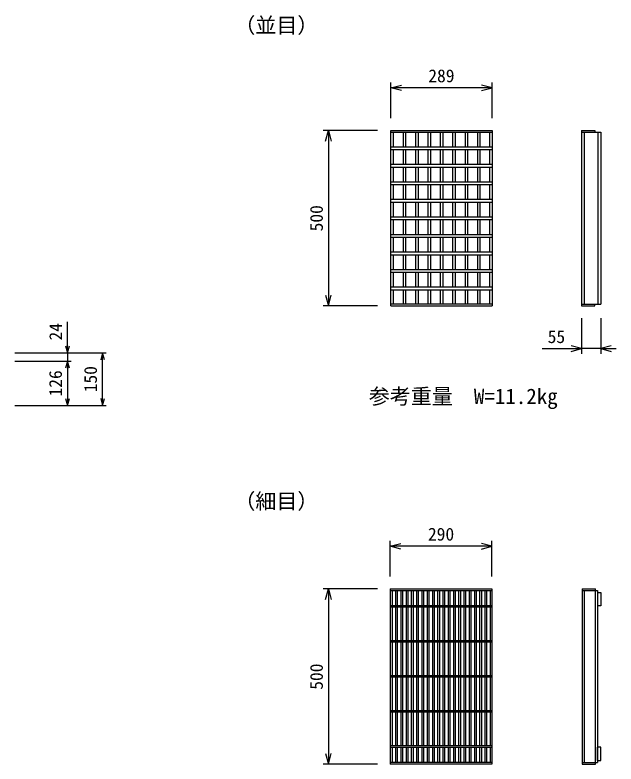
# Model space of a CAD drawing. Units: millimetres, scale not verified. Extents: x -12600 to 12600, y -8910 to 8910.
# Drawn here: x 9244 to 10960, y 2024 to 4163 of the extents above; entities that cross this region are included whole.
import ezdxf
from ezdxf.enums import TextEntityAlignment as Align

# ---------------------------------------------------------------- set-up
doc = ezdxf.new("R2010")
doc.units = ezdxf.units.MM
doc.header["$LTSCALE"] = 30
for name, color, linetype, lineweight in [('0-0_DIM', 7, 'Continuous', 25), ('0-2_HATCH', 6, 'Continuous', 25), ('0-7_TXT', 7, 'Continuous', 25)]:
    doc.layers.add(name, color=color, linetype=linetype, lineweight=lineweight)
doc.styles.add('ＭＳ ゴシック', font='')
doc.styles.get('ＭＳ ゴシック').set_extended_font_data('MS Gothic')

msp = doc.modelspace()

# ---------------------------------------------------------------- linework, layer by layer
at = {"layer": '0-0_DIM'}
for p, q in [((10317.06, 3868.25), (10317.06, 3969.84)), ((10606.06, 3868.25), (10606.06, 3969.84)), ((10606.06, 3954.84), (10317.06, 3954.84)), ((10279.06, 3832.53), (10124.06, 3832.53)), ((10139.06, 3832.53), (10139.06, 3332.53)), ((10279.06, 3332.53), (10124.06, 3332.53)), ((10861.46, 3296.81), (10861.46, 3195.22)), ((10916.46, 3296.81), (10916.46, 3195.22)), ((9394.12, 3198.19), (9394.12, 3287.16)), ((10748.85, 3210.22), (10861.46, 3210.22)), ((10916.46, 3210.22), (10861.46, 3210.22)), ((10916.46, 3210.22), (10959.93, 3210.22)), ((9244.12, 3198.19), (9504.12, 3198.19)), ((9394.12, 3198.19), (9394.12, 3174.19)), ((9494.12, 3048.19), (9494.12, 3198.19)), ((9244.12, 3174.19), (9404.12, 3174.19)), ((9394.12, 3174.19), (9394.12, 3048.19)), ((9244.12, 3048.19), (9504.12, 3048.19)), ((10315.56, 2559.71), (10315.56, 2661.3)), ((10605.56, 2559.71), (10605.56, 2661.3)), ((10605.56, 2646.3), (10315.56, 2646.3)), ((10279.06, 2524.49), (10124.06, 2524.49)), ((10139.06, 2524.49), (10139.06, 2024.49)), ((10279.06, 2024.49), (10124.06, 2024.49))]:
    msp.add_line(p, q, dxfattribs=at)
for points in [[(10347.06, 3946.8), (10317.06, 3954.84), (10347.06, 3962.88)], [(10576.06, 3946.8), (10606.06, 3954.84), (10576.06, 3962.88)], [(10131.02, 3802.53), (10139.06, 3832.53), (10147.1, 3802.53)], [(10131.02, 3362.53), (10139.06, 3332.53), (10147.1, 3362.53)], [(9388.77, 3218.19), (9394.12, 3198.19), (9399.48, 3218.19)], [(10831.46, 3202.18), (10861.46, 3210.22), (10831.46, 3218.26)], [(10946.46, 3218.26), (10916.46, 3210.22), (10946.46, 3202.18)], [(9499.48, 3178.19), (9494.12, 3198.19), (9488.77, 3178.19)], [(9399.48, 3154.19), (9394.12, 3174.19), (9388.77, 3154.19)], [(9388.77, 3068.19), (9394.12, 3048.19), (9399.48, 3068.19)], [(9488.77, 3068.19), (9494.12, 3048.19), (9499.48, 3068.19)], [(10345.56, 2638.26), (10315.56, 2646.3), (10345.56, 2654.34)], [(10575.56, 2638.26), (10605.56, 2646.3), (10575.56, 2654.34)], [(10131.02, 2494.49), (10139.06, 2524.49), (10147.1, 2494.49)], [(10131.02, 2054.49), (10139.06, 2024.49), (10147.1, 2054.49)]]:
    msp.add_lwpolyline(points, dxfattribs=at)
at = {"layer": '0-2_HATCH'}
for p, q in [((10317.06, 3832.53), (10606.06, 3832.53)), ((10317.06, 3332.53), (10317.06, 3832.53)), ((10317.06, 3828.03), (10606.06, 3828.03)), ((10324.06, 3828.03), (10324.06, 3786.53)), ((10352.36, 3828.03), (10352.36, 3786.53)), ((10359.36, 3828.03), (10359.36, 3786.53)), ((10387.66, 3828.03), (10387.66, 3786.53)), ((10394.66, 3828.03), (10394.66, 3786.53)), ((10422.96, 3828.03), (10422.96, 3786.53)), ((10429.96, 3828.03), (10429.96, 3786.53)), ((10458.26, 3828.03), (10458.26, 3786.53)), ((10465.26, 3828.03), (10465.26, 3786.53)), ((10493.56, 3828.03), (10493.56, 3786.53)), ((10500.56, 3828.03), (10500.56, 3786.53)), ((10528.86, 3828.03), (10528.86, 3786.53)), ((10535.86, 3828.03), (10535.86, 3786.53)), ((10564.16, 3828.03), (10564.16, 3786.53)), ((10571.16, 3828.03), (10571.16, 3786.53)), ((10599.06, 3828.03), (10599.06, 3786.53)), ((10606.06, 3832.53), (10606.06, 3332.53)), ((10861.46, 3832.53), (10861.46, 3332.53)), ((10861.46, 3832.53), (10899.46, 3832.53)), ((10861.46, 3828.03), (10916.46, 3828.03)), ((10869.46, 3828.03), (10869.46, 3337.03)), ((10899.46, 3832.53), (10899.46, 3828.03)), ((10908.46, 3828.03), (10908.46, 3337.03)), ((10916.46, 3828.03), (10916.46, 3337.03)), ((10317.06, 3786.53), (10606.06, 3786.53)), ((10317.06, 3778.53), (10606.06, 3778.53)), ((10324.06, 3778.53), (10324.06, 3736.53)), ((10352.36, 3778.53), (10352.36, 3736.53)), ((10359.36, 3778.53), (10359.36, 3736.53)), ((10387.66, 3778.53), (10387.66, 3736.53)), ((10394.66, 3778.53), (10394.66, 3736.53)), ((10422.96, 3778.53), (10422.96, 3736.53)), ((10429.96, 3778.53), (10429.96, 3736.53)), ((10458.26, 3778.53), (10458.26, 3736.53)), ((10465.26, 3778.53), (10465.26, 3736.53)), ((10493.56, 3778.53), (10493.56, 3736.53)), ((10500.56, 3778.53), (10500.56, 3736.53)), ((10528.86, 3778.53), (10528.86, 3736.53)), ((10535.86, 3778.53), (10535.86, 3736.53)), ((10564.16, 3778.53), (10564.16, 3736.53)), ((10571.16, 3778.53), (10571.16, 3736.53)), ((10599.06, 3778.53), (10599.06, 3736.53)), ((10317.06, 3736.53), (10606.06, 3736.53)), ((10317.06, 3728.53), (10606.06, 3728.53)), ((10324.06, 3728.53), (10324.06, 3686.53)), ((10352.36, 3728.53), (10352.36, 3686.53)), ((10359.36, 3728.53), (10359.36, 3686.53)), ((10387.66, 3728.53), (10387.66, 3686.53)), ((10394.66, 3728.53), (10394.66, 3686.53)), ((10422.96, 3728.53), (10422.96, 3686.53)), ((10429.96, 3728.53), (10429.96, 3686.53)), ((10458.26, 3728.53), (10458.26, 3686.53)), ((10465.26, 3728.53), (10465.26, 3686.53)), ((10493.56, 3728.53), (10493.56, 3686.53)), ((10500.56, 3728.53), (10500.56, 3686.53)), ((10528.86, 3728.53), (10528.86, 3686.53)), ((10535.86, 3728.53), (10535.86, 3686.53)), ((10564.16, 3728.53), (10564.16, 3686.53)), ((10571.16, 3728.53), (10571.16, 3686.53)), ((10599.06, 3728.53), (10599.06, 3686.53)), ((10317.06, 3686.53), (10606.06, 3686.53)), ((10317.06, 3678.53), (10606.06, 3678.53)), ((10324.06, 3678.53), (10324.06, 3636.53)), ((10352.36, 3678.53), (10352.36, 3636.53)), ((10359.36, 3678.53), (10359.36, 3636.53)), ((10387.66, 3678.53), (10387.66, 3636.53)), ((10394.66, 3678.53), (10394.66, 3636.53)), ((10422.96, 3678.53), (10422.96, 3636.53)), ((10429.96, 3678.53), (10429.96, 3636.53)), ((10458.26, 3678.53), (10458.26, 3636.53)), ((10465.26, 3678.53), (10465.26, 3636.53)), ((10493.56, 3678.53), (10493.56, 3636.53)), ((10500.56, 3678.53), (10500.56, 3636.53)), ((10528.86, 3678.53), (10528.86, 3636.53)), ((10535.86, 3678.53), (10535.86, 3636.53)), ((10564.16, 3678.53), (10564.16, 3636.53)), ((10571.16, 3678.53), (10571.16, 3636.53)), ((10599.06, 3678.53), (10599.06, 3636.53)), ((10317.06, 3636.53), (10606.06, 3636.53)), ((10317.06, 3628.53), (10606.06, 3628.53)), ((10324.06, 3628.53), (10324.06, 3586.53)), ((10352.36, 3628.53), (10352.36, 3586.53)), ((10359.36, 3628.53), (10359.36, 3586.53)), ((10387.66, 3628.53), (10387.66, 3586.53)), ((10394.66, 3628.53), (10394.66, 3586.53)), ((10422.96, 3628.53), (10422.96, 3586.53)), ((10429.96, 3628.53), (10429.96, 3586.53)), ((10458.26, 3628.53), (10458.26, 3586.53)), ((10465.26, 3628.53), (10465.26, 3586.53)), ((10493.56, 3628.53), (10493.56, 3586.53)), ((10500.56, 3628.53), (10500.56, 3586.53)), ((10528.86, 3628.53), (10528.86, 3586.53)), ((10535.86, 3628.53), (10535.86, 3586.53)), ((10564.16, 3628.53), (10564.16, 3586.53)), ((10571.16, 3628.53), (10571.16, 3586.53)), ((10599.06, 3628.53), (10599.06, 3586.53)), ((10317.06, 3586.53), (10606.06, 3586.53)), ((10317.06, 3578.53), (10606.06, 3578.53)), ((10324.06, 3578.53), (10324.06, 3536.53)), ((10352.36, 3578.53), (10352.36, 3536.53)), ((10359.36, 3578.53), (10359.36, 3536.53)), ((10387.66, 3578.53), (10387.66, 3536.53)), ((10394.66, 3578.53), (10394.66, 3536.53)), ((10422.96, 3578.53), (10422.96, 3536.53)), ((10429.96, 3578.53), (10429.96, 3536.53)), ((10458.26, 3578.53), (10458.26, 3536.53)), ((10465.26, 3578.53), (10465.26, 3536.53)), ((10493.56, 3578.53), (10493.56, 3536.53)), ((10500.56, 3578.53), (10500.56, 3536.53)), ((10528.86, 3578.53), (10528.86, 3536.53)), ((10535.86, 3578.53), (10535.86, 3536.53)), ((10564.16, 3578.53), (10564.16, 3536.53)), ((10571.16, 3578.53), (10571.16, 3536.53)), ((10599.06, 3578.53), (10599.06, 3536.53)), ((10317.06, 3536.53), (10606.06, 3536.53)), ((10317.06, 3528.53), (10606.06, 3528.53)), ((10324.06, 3528.53), (10324.06, 3486.53)), ((10352.36, 3528.53), (10352.36, 3486.53)), ((10359.36, 3528.53), (10359.36, 3486.53)), ((10387.66, 3528.53), (10387.66, 3486.53)), ((10394.66, 3528.53), (10394.66, 3486.53)), ((10422.96, 3528.53), (10422.96, 3486.53)), ((10429.96, 3528.53), (10429.96, 3486.53)), ((10458.26, 3528.53), (10458.26, 3486.53)), ((10465.26, 3528.53), (10465.26, 3486.53)), ((10493.56, 3528.53), (10493.56, 3486.53)), ((10500.56, 3528.53), (10500.56, 3486.53)), ((10528.86, 3528.53), (10528.86, 3486.53)), ((10535.86, 3528.53), (10535.86, 3486.53)), ((10564.16, 3528.53), (10564.16, 3486.53)), ((10571.16, 3528.53), (10571.16, 3486.53)), ((10599.06, 3528.53), (10599.06, 3486.53)), ((10317.06, 3486.53), (10606.06, 3486.53)), ((10317.06, 3478.53), (10606.06, 3478.53)), ((10324.06, 3478.53), (10324.06, 3436.53)), ((10352.36, 3478.53), (10352.36, 3436.53)), ((10359.36, 3478.53), (10359.36, 3436.53)), ((10387.66, 3478.53), (10387.66, 3436.53)), ((10394.66, 3478.53), (10394.66, 3436.53)), ((10422.96, 3478.53), (10422.96, 3436.53)), ((10429.96, 3478.53), (10429.96, 3436.53)), ((10458.26, 3478.53), (10458.26, 3436.53)), ((10465.26, 3478.53), (10465.26, 3436.53)), ((10493.56, 3478.53), (10493.56, 3436.53)), ((10500.56, 3478.53), (10500.56, 3436.53)), ((10528.86, 3478.53), (10528.86, 3436.53)), ((10535.86, 3478.53), (10535.86, 3436.53)), ((10564.16, 3478.53), (10564.16, 3436.53)), ((10571.16, 3478.53), (10571.16, 3436.53)), ((10599.06, 3478.53), (10599.06, 3436.53)), ((10317.06, 3436.53), (10606.06, 3436.53)), ((10317.06, 3428.53), (10606.06, 3428.53)), ((10324.06, 3428.53), (10324.06, 3386.53)), ((10352.36, 3428.53), (10352.36, 3386.53)), ((10359.36, 3428.53), (10359.36, 3386.53)), ((10387.66, 3428.53), (10387.66, 3386.53)), ((10394.66, 3428.53), (10394.66, 3386.53)), ((10422.96, 3428.53), (10422.96, 3386.53)), ((10429.96, 3428.53), (10429.96, 3386.53)), ((10458.26, 3428.53), (10458.26, 3386.53)), ((10465.26, 3428.53), (10465.26, 3386.53)), ((10493.56, 3428.53), (10493.56, 3386.53)), ((10500.56, 3428.53), (10500.56, 3386.53)), ((10528.86, 3428.53), (10528.86, 3386.53)), ((10535.86, 3428.53), (10535.86, 3386.53)), ((10564.16, 3428.53), (10564.16, 3386.53)), ((10571.16, 3428.53), (10571.16, 3386.53)), ((10599.06, 3428.53), (10599.06, 3386.53)), ((10317.06, 3386.53), (10606.06, 3386.53)), ((10317.06, 3378.53), (10606.06, 3378.53)), ((10324.06, 3378.53), (10324.06, 3337.03)), ((10352.36, 3378.53), (10352.36, 3337.03)), ((10359.36, 3378.53), (10359.36, 3337.03)), ((10387.66, 3378.53), (10387.66, 3337.03)), ((10394.66, 3378.53), (10394.66, 3337.03)), ((10422.96, 3378.53), (10422.96, 3337.03)), ((10429.96, 3378.53), (10429.96, 3337.03)), ((10458.26, 3378.53), (10458.26, 3337.03)), ((10465.26, 3378.53), (10465.26, 3337.03)), ((10493.56, 3378.53), (10493.56, 3337.03)), ((10500.56, 3378.53), (10500.56, 3337.03)), ((10528.86, 3378.53), (10528.86, 3337.03)), ((10535.86, 3378.53), (10535.86, 3337.03)), ((10564.16, 3378.53), (10564.16, 3337.03)), ((10571.16, 3378.53), (10571.16, 3337.03)), ((10599.06, 3378.53), (10599.06, 3337.03)), ((10606.06, 3337.03), (10317.06, 3337.03)), ((10861.46, 3337.03), (10916.46, 3337.03)), ((10899.46, 3332.53), (10899.46, 3337.03)), ((10317.06, 3332.53), (10606.06, 3332.53)), ((10861.46, 3332.53), (10899.46, 3332.53)), ((10315.56, 2524.49), (10605.56, 2524.49)), ((10315.56, 2524.49), (10315.56, 2024.49)), ((10605.56, 2524.49), (10605.56, 2024.49)), ((10863.46, 2524.49), (10863.46, 2024.49)), ((10863.46, 2524.49), (10901.46, 2524.49)), ((10901.46, 2024.49), (10901.46, 2524.49)), ((10315.56, 2519.99), (10605.56, 2519.99)), ((10320.56, 2519.99), (10320.56, 2477.49)), ((10330.56, 2519.99), (10330.56, 2477.49)), ((10335.56, 2519.99), (10335.56, 2477.49)), ((10345.56, 2519.99), (10345.56, 2477.49)), ((10350.56, 2519.99), (10350.56, 2477.49)), ((10360.56, 2519.99), (10360.56, 2477.49)), ((10365.56, 2519.99), (10365.56, 2477.49)), ((10375.56, 2519.99), (10375.56, 2477.49)), ((10380.56, 2519.99), (10380.56, 2477.49)), ((10390.56, 2519.99), (10390.56, 2477.49)), ((10395.56, 2519.99), (10395.56, 2477.49)), ((10405.56, 2519.99), (10405.56, 2477.49)), ((10410.56, 2519.99), (10410.56, 2477.49)), ((10420.56, 2519.99), (10420.56, 2477.49)), ((10425.56, 2519.99), (10425.56, 2477.49)), ((10435.56, 2519.99), (10435.56, 2477.49)), ((10440.56, 2519.99), (10440.56, 2477.49)), ((10450.56, 2519.99), (10450.56, 2477.49)), ((10455.56, 2519.99), (10455.56, 2477.49)), ((10465.56, 2519.99), (10465.56, 2477.49)), ((10470.56, 2519.99), (10470.56, 2477.49)), ((10480.56, 2519.99), (10480.56, 2477.49)), ((10485.56, 2519.99), (10485.56, 2477.49)), ((10495.56, 2519.99), (10495.56, 2477.49)), ((10500.56, 2519.99), (10500.56, 2477.49)), ((10510.56, 2519.99), (10510.56, 2477.49)), ((10515.56, 2519.99), (10515.56, 2477.49)), ((10525.56, 2519.99), (10525.56, 2477.49)), ((10530.56, 2519.99), (10530.56, 2477.49)), ((10540.56, 2519.99), (10540.56, 2477.49)), ((10545.56, 2519.99), (10545.56, 2477.49)), ((10555.56, 2519.99), (10555.56, 2477.49)), ((10560.56, 2519.99), (10560.56, 2477.49)), ((10570.56, 2519.99), (10570.56, 2477.49)), ((10575.56, 2519.99), (10575.56, 2477.49)), ((10585.56, 2519.99), (10585.56, 2477.49)), ((10590.56, 2519.99), (10590.56, 2477.49)), ((10600.56, 2519.99), (10600.56, 2477.49)), ((10605.56, 2519.99), (10605.56, 2477.49)), ((10863.46, 2519.99), (10907.46, 2519.99)), ((10869.46, 2519.99), (10869.46, 2028.99)), ((10907.46, 2519.99), (10907.46, 2028.99)), ((10907.46, 2514.49), (10916.46, 2514.49)), ((10907.46, 2514.49), (10907.46, 2476.49)), ((10916.46, 2514.49), (10916.46, 2476.49)), ((10315.56, 2477.49), (10605.56, 2477.49)), ((10315.56, 2472.99), (10605.56, 2472.99)), ((10320.56, 2472.99), (10320.56, 2377.49)), ((10330.56, 2472.99), (10330.56, 2377.49)), ((10335.56, 2472.99), (10335.56, 2377.49)), ((10345.56, 2472.99), (10345.56, 2377.49)), ((10350.56, 2472.99), (10350.56, 2377.49)), ((10360.56, 2472.99), (10360.56, 2377.49)), ((10365.56, 2472.99), (10365.56, 2377.49)), ((10375.56, 2472.99), (10375.56, 2377.49)), ((10380.56, 2472.99), (10380.56, 2377.49)), ((10390.56, 2472.99), (10390.56, 2377.49)), ((10395.56, 2472.99), (10395.56, 2377.49)), ((10405.56, 2472.99), (10405.56, 2377.49)), ((10410.56, 2472.99), (10410.56, 2377.49)), ((10420.56, 2472.99), (10420.56, 2377.49)), ((10425.56, 2472.99), (10425.56, 2377.49)), ((10435.56, 2472.99), (10435.56, 2377.49)), ((10440.56, 2472.99), (10440.56, 2377.49)), ((10450.56, 2472.99), (10450.56, 2377.49)), ((10455.56, 2472.99), (10455.56, 2377.49)), ((10465.56, 2472.99), (10465.56, 2377.49)), ((10470.56, 2472.99), (10470.56, 2377.49)), ((10480.56, 2472.99), (10480.56, 2377.49)), ((10485.56, 2472.99), (10485.56, 2377.49)), ((10495.56, 2472.99), (10495.56, 2377.49)), ((10500.56, 2472.99), (10500.56, 2377.49)), ((10510.56, 2472.99), (10510.56, 2377.49)), ((10515.56, 2472.99), (10515.56, 2377.49)), ((10525.56, 2472.99), (10525.56, 2377.49)), ((10530.56, 2472.99), (10530.56, 2377.49)), ((10540.56, 2472.99), (10540.56, 2377.49)), ((10545.56, 2472.99), (10545.56, 2377.49)), ((10555.56, 2472.99), (10555.56, 2377.49)), ((10560.56, 2472.99), (10560.56, 2377.49)), ((10570.56, 2472.99), (10570.56, 2377.49)), ((10575.56, 2472.99), (10575.56, 2377.49)), ((10585.56, 2472.99), (10585.56, 2377.49)), ((10590.56, 2472.99), (10590.56, 2377.49)), ((10600.56, 2472.99), (10600.56, 2377.49)), ((10605.56, 2472.99), (10605.56, 2377.49)), ((10916.46, 2476.49), (10907.46, 2476.49)), ((10315.56, 2377.49), (10605.56, 2377.49)), ((10315.56, 2372.99), (10605.56, 2372.99)), ((10320.56, 2372.99), (10320.56, 2277.49)), ((10330.56, 2372.99), (10330.56, 2277.49)), ((10335.56, 2372.99), (10335.56, 2277.49)), ((10345.56, 2372.99), (10345.56, 2277.49)), ((10350.56, 2372.99), (10350.56, 2277.49)), ((10360.56, 2372.99), (10360.56, 2277.49)), ((10365.56, 2372.99), (10365.56, 2277.49)), ((10375.56, 2372.99), (10375.56, 2277.49)), ((10380.56, 2372.99), (10380.56, 2277.49)), ((10390.56, 2372.99), (10390.56, 2277.49)), ((10395.56, 2372.99), (10395.56, 2277.49)), ((10405.56, 2372.99), (10405.56, 2277.49)), ((10410.56, 2372.99), (10410.56, 2277.49)), ((10420.56, 2372.99), (10420.56, 2277.49)), ((10425.56, 2372.99), (10425.56, 2277.49)), ((10435.56, 2372.99), (10435.56, 2277.49)), ((10440.56, 2372.99), (10440.56, 2277.49)), ((10450.56, 2372.99), (10450.56, 2277.49)), ((10455.56, 2372.99), (10455.56, 2277.49)), ((10465.56, 2372.99), (10465.56, 2277.49)), ((10470.56, 2372.99), (10470.56, 2277.49)), ((10480.56, 2372.99), (10480.56, 2277.49)), ((10485.56, 2372.99), (10485.56, 2277.49)), ((10495.56, 2372.99), (10495.56, 2277.49)), ((10500.56, 2372.99), (10500.56, 2277.49)), ((10510.56, 2372.99), (10510.56, 2277.49)), ((10515.56, 2372.99), (10515.56, 2277.49)), ((10525.56, 2372.99), (10525.56, 2277.49)), ((10530.56, 2372.99), (10530.56, 2277.49)), ((10540.56, 2372.99), (10540.56, 2277.49)), ((10545.56, 2372.99), (10545.56, 2277.49)), ((10555.56, 2372.99), (10555.56, 2277.49)), ((10560.56, 2372.99), (10560.56, 2277.49)), ((10570.56, 2372.99), (10570.56, 2277.49)), ((10575.56, 2372.99), (10575.56, 2277.49)), ((10585.56, 2372.99), (10585.56, 2277.49)), ((10590.56, 2372.99), (10590.56, 2277.49)), ((10600.56, 2372.99), (10600.56, 2277.49)), ((10605.56, 2372.99), (10605.56, 2277.49)), ((10315.56, 2277.49), (10605.56, 2277.49)), ((10315.56, 2272.99), (10605.56, 2272.99)), ((10320.56, 2272.99), (10320.56, 2177.49)), ((10330.56, 2272.99), (10330.56, 2177.49)), ((10335.56, 2272.99), (10335.56, 2177.49)), ((10345.56, 2272.99), (10345.56, 2177.49)), ((10350.56, 2272.99), (10350.56, 2177.49)), ((10360.56, 2272.99), (10360.56, 2177.49)), ((10365.56, 2272.99), (10365.56, 2177.49)), ((10375.56, 2272.99), (10375.56, 2177.49)), ((10380.56, 2272.99), (10380.56, 2177.49)), ((10390.56, 2272.99), (10390.56, 2177.49)), ((10395.56, 2272.99), (10395.56, 2177.49)), ((10405.56, 2272.99), (10405.56, 2177.49)), ((10410.56, 2272.99), (10410.56, 2177.49)), ((10420.56, 2272.99), (10420.56, 2177.49)), ((10425.56, 2272.99), (10425.56, 2177.49)), ((10435.56, 2272.99), (10435.56, 2177.49)), ((10440.56, 2272.99), (10440.56, 2177.49)), ((10450.56, 2272.99), (10450.56, 2177.49)), ((10455.56, 2272.99), (10455.56, 2177.49)), ((10465.56, 2272.99), (10465.56, 2177.49)), ((10470.56, 2272.99), (10470.56, 2177.49)), ((10480.56, 2272.99), (10480.56, 2177.49)), ((10485.56, 2272.99), (10485.56, 2177.49)), ((10495.56, 2272.99), (10495.56, 2177.49)), ((10500.56, 2272.99), (10500.56, 2177.49)), ((10510.56, 2272.99), (10510.56, 2177.49)), ((10515.56, 2272.99), (10515.56, 2177.49)), ((10525.56, 2272.99), (10525.56, 2177.49)), ((10530.56, 2272.99), (10530.56, 2177.49)), ((10540.56, 2272.99), (10540.56, 2177.49)), ((10545.56, 2272.99), (10545.56, 2177.49)), ((10555.56, 2272.99), (10555.56, 2177.49)), ((10560.56, 2272.99), (10560.56, 2177.49)), ((10570.56, 2272.99), (10570.56, 2177.49)), ((10575.56, 2272.99), (10575.56, 2177.49)), ((10585.56, 2272.99), (10585.56, 2177.49)), ((10590.56, 2272.99), (10590.56, 2177.49)), ((10600.56, 2272.99), (10600.56, 2177.49)), ((10605.56, 2272.99), (10605.56, 2177.49)), ((10315.56, 2177.49), (10605.56, 2177.49)), ((10315.56, 2172.99), (10605.56, 2172.99)), ((10320.56, 2172.99), (10320.56, 2077.49)), ((10330.56, 2172.99), (10330.56, 2077.49)), ((10335.56, 2172.99), (10335.56, 2077.49)), ((10345.56, 2172.99), (10345.56, 2077.49)), ((10350.56, 2172.99), (10350.56, 2077.49)), ((10360.56, 2172.99), (10360.56, 2077.49)), ((10365.56, 2172.99), (10365.56, 2077.49)), ((10375.56, 2172.99), (10375.56, 2077.49)), ((10380.56, 2172.99), (10380.56, 2077.49)), ((10390.56, 2172.99), (10390.56, 2077.49)), ((10395.56, 2172.99), (10395.56, 2077.49)), ((10405.56, 2172.99), (10405.56, 2077.49)), ((10410.56, 2172.99), (10410.56, 2077.49)), ((10420.56, 2172.99), (10420.56, 2077.49)), ((10425.56, 2172.99), (10425.56, 2077.49)), ((10435.56, 2172.99), (10435.56, 2077.49)), ((10440.56, 2172.99), (10440.56, 2077.49)), ((10450.56, 2172.99), (10450.56, 2077.49)), ((10455.56, 2172.99), (10455.56, 2077.49)), ((10465.56, 2172.99), (10465.56, 2077.49)), ((10470.56, 2172.99), (10470.56, 2077.49)), ((10480.56, 2172.99), (10480.56, 2077.49)), ((10485.56, 2172.99), (10485.56, 2077.49)), ((10495.56, 2172.99), (10495.56, 2077.49)), ((10500.56, 2172.99), (10500.56, 2077.49)), ((10510.56, 2172.99), (10510.56, 2077.49)), ((10515.56, 2172.99), (10515.56, 2077.49)), ((10525.56, 2172.99), (10525.56, 2077.49)), ((10530.56, 2172.99), (10530.56, 2077.49)), ((10540.56, 2172.99), (10540.56, 2077.49)), ((10545.56, 2172.99), (10545.56, 2077.49)), ((10555.56, 2172.99), (10555.56, 2077.49)), ((10560.56, 2172.99), (10560.56, 2077.49)), ((10570.56, 2172.99), (10570.56, 2077.49)), ((10575.56, 2172.99), (10575.56, 2077.49)), ((10585.56, 2172.99), (10585.56, 2077.49)), ((10590.56, 2172.99), (10590.56, 2077.49)), ((10600.56, 2172.99), (10600.56, 2077.49)), ((10605.56, 2172.99), (10605.56, 2077.49)), ((10315.56, 2077.49), (10605.56, 2077.49)), ((10315.56, 2072.99), (10605.56, 2072.99)), ((10320.56, 2072.99), (10320.56, 2028.99)), ((10330.56, 2072.99), (10330.56, 2028.99)), ((10335.56, 2072.99), (10335.56, 2028.99)), ((10345.56, 2072.99), (10345.56, 2028.99)), ((10350.56, 2072.99), (10350.56, 2028.99)), ((10360.56, 2072.99), (10360.56, 2028.99)), ((10365.56, 2072.99), (10365.56, 2028.99)), ((10375.56, 2072.99), (10375.56, 2028.99)), ((10380.56, 2072.99), (10380.56, 2028.99)), ((10390.56, 2072.99), (10390.56, 2028.99)), ((10395.56, 2072.99), (10395.56, 2028.99)), ((10405.56, 2072.99), (10405.56, 2028.99)), ((10410.56, 2072.99), (10410.56, 2028.99)), ((10420.56, 2072.99), (10420.56, 2028.99)), ((10425.56, 2072.99), (10425.56, 2028.99)), ((10435.56, 2072.99), (10435.56, 2028.99)), ((10440.56, 2072.99), (10440.56, 2028.99)), ((10450.56, 2072.99), (10450.56, 2028.99)), ((10455.56, 2072.99), (10455.56, 2028.99)), ((10465.56, 2072.99), (10465.56, 2028.99)), ((10470.56, 2072.99), (10470.56, 2028.99)), ((10480.56, 2072.99), (10480.56, 2028.99)), ((10485.56, 2072.99), (10485.56, 2028.99)), ((10495.56, 2072.99), (10495.56, 2028.99)), ((10500.56, 2072.99), (10500.56, 2028.99)), ((10510.56, 2072.99), (10510.56, 2028.99)), ((10515.56, 2072.99), (10515.56, 2028.99)), ((10525.56, 2072.99), (10525.56, 2028.99)), ((10530.56, 2072.99), (10530.56, 2028.99)), ((10540.56, 2072.99), (10540.56, 2028.99)), ((10545.56, 2072.99), (10545.56, 2028.99)), ((10555.56, 2072.99), (10555.56, 2028.99)), ((10560.56, 2072.99), (10560.56, 2028.99)), ((10570.56, 2072.99), (10570.56, 2028.99)), ((10575.56, 2072.99), (10575.56, 2028.99)), ((10585.56, 2072.99), (10585.56, 2028.99)), ((10590.56, 2072.99), (10590.56, 2028.99)), ((10600.56, 2072.99), (10600.56, 2028.99)), ((10605.56, 2072.99), (10605.56, 2028.99)), ((10916.46, 2072.49), (10907.46, 2072.49)), ((10907.46, 2034.49), (10907.46, 2072.49)), ((10916.46, 2034.49), (10916.46, 2072.49)), ((10907.46, 2034.49), (10916.46, 2034.49)), ((10605.56, 2028.99), (10315.56, 2028.99)), ((10605.56, 2024.49), (10315.56, 2024.49)), ((10863.46, 2028.99), (10907.46, 2028.99)), ((10863.46, 2024.49), (10901.46, 2024.49))]:
    msp.add_line(p, q, dxfattribs=at)

# ---------------------------------------------------------------- texts
at = {"layer": '0-0_DIM', "style": 'ＭＳ ゴシック'}
for s, p in [('289', (10424.06, 3959.84)), ('55', (10764.83, 3215.22)), ('290', (10423.06, 2651.3))]:
    msp.add_text(s, height=36.66, dxfattribs=at).set_placement(p, align=Align.BOTTOM_LEFT)
for s, p in [('500', (10134.06, 3545.03)), ('24', (9389.65, 3233.48)), ('126', (9389.12, 3073.69)), ('150', (9489.12, 3085.69)), ('500', (10134.06, 2236.49))]:
    msp.add_text(s, height=36.66, rotation=90, dxfattribs=at).set_placement(p, align=Align.BOTTOM_LEFT)
at = {"layer": '0-7_TXT', "style": 'ＭＳ ゴシック'}
for s, p in [('（並目）', (9870.24, 4098.21)), ('参考重量\u3000W=11.2kg', (10254.11, 3039)), ('（細目）', (9870.24, 2739.67))]:
    msp.add_text(s, height=43.99, dxfattribs=at).set_placement(p, align=Align.BOTTOM_LEFT)

doc.saveas('drawing.dxf')
